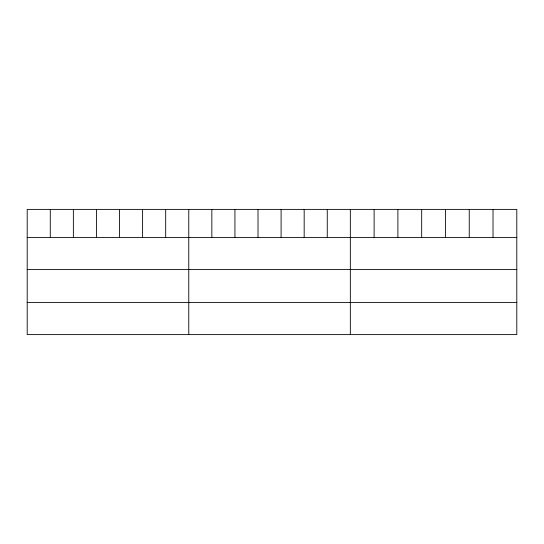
<?xml version="1.0" encoding="UTF-8"?>
<svg xmlns="http://www.w3.org/2000/svg" width="544" height="544" viewBox="0 0 544 544"><rect width="100%" height="100%" fill="white"/><g stroke="black" fill="none" stroke-linecap="round" stroke-linejoin="round"><path stroke-width="0.82" d="M516.8 237.442L516.8 334.608L27.2 334.608L27.2 209.392L516.8 209.392L516.8 237.442L27.2 237.442M27.2 269.504L516.8 269.504M27.2 302.539L516.8 302.539M493.02 209.392L493.02 237.442M469.241 209.392L469.241 237.442M445.461 209.392L445.461 237.442M421.675 209.392L421.675 237.442M397.895 209.392L397.895 237.442M374.116 209.392L374.116 237.442M350.336 209.392L350.336 334.608M327.257 209.392L327.257 237.442M304.171 209.392L304.171 237.442M281.092 209.392L281.092 237.442M258.012 209.392L258.012 237.442M234.933 209.392L234.933 237.442M211.847 209.392L211.847 237.442M188.768 209.392L188.768 334.608M165.689 209.392L165.689 237.442M142.603 209.392L142.603 237.442M119.524 209.392L119.524 237.442M96.444 209.392L96.444 237.442M73.365 209.392L73.365 237.442M50.279 209.392L50.279 237.442"/></g></svg>
